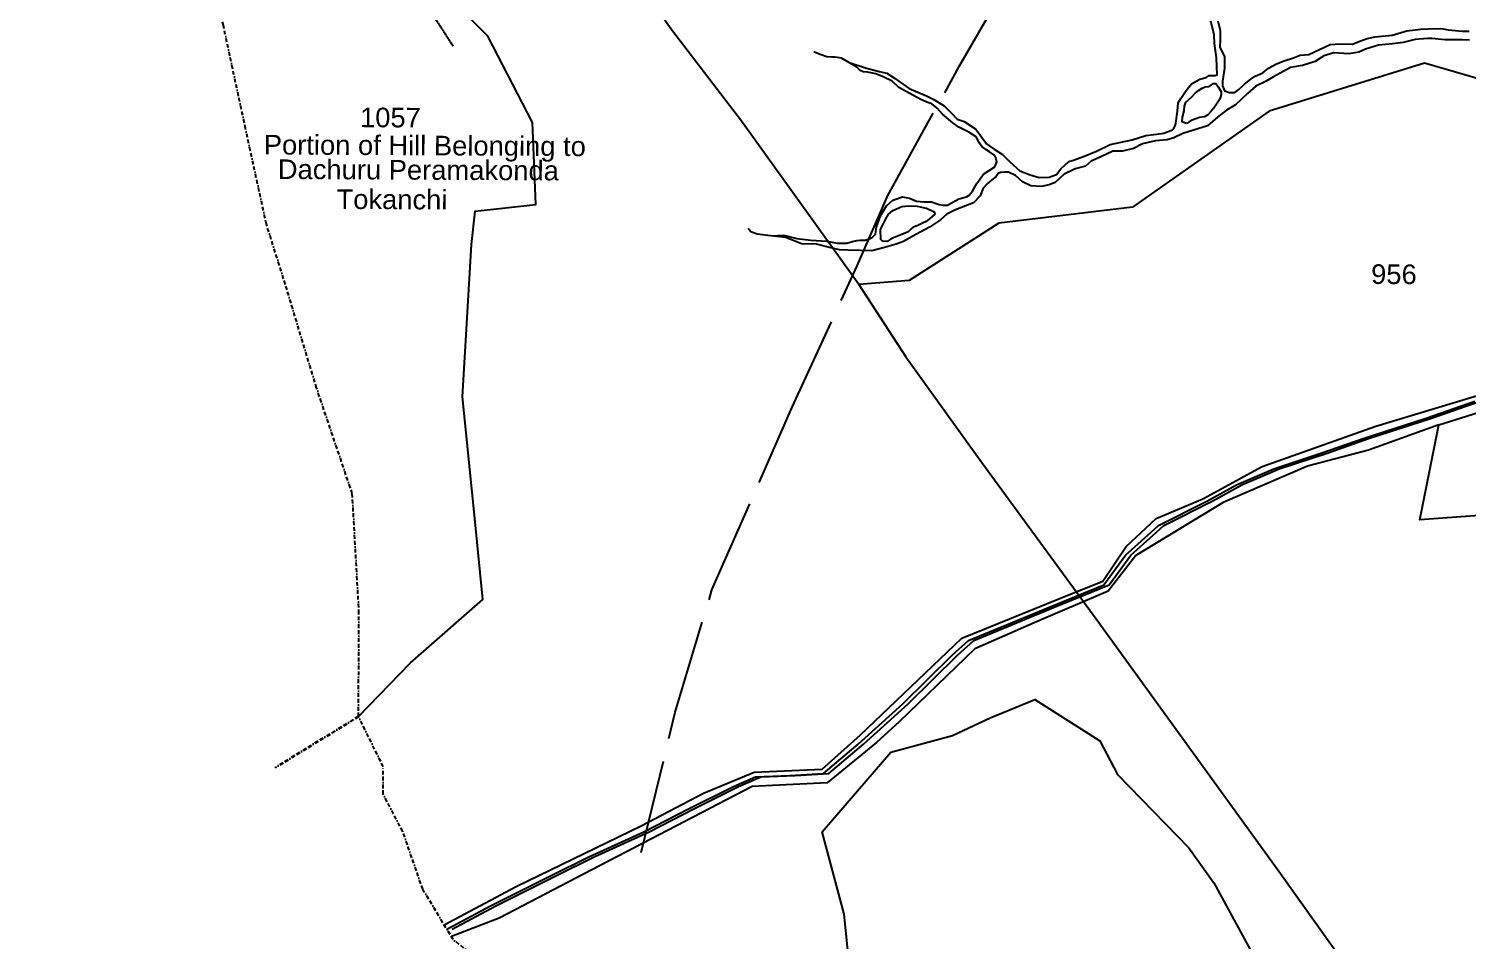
# Model space of a CAD drawing. Header units: inches. Extents: x 304037 to 460575, y 1453943 to 1639883.
# Drawn here: x 340576 to 343089, y 1588310 to 1589902 of the extents above; entities that cross this region are included whole.
import ezdxf

# ---------------------------------------------------------------- set-up
doc = ezdxf.new("R2010")
doc.units = ezdxf.units.IN
doc.header["$MEASUREMENT"] = 0
for name, pattern in [('ACAD_ISO02W100', [15, 12, -3]), ('ACAD_ISO07W100', [3, 0, -3]), ('BORDER', [1.75, 0.5, -0.25, 0.5, -0.25, 0, -0.25])]:
    doc.linetypes.add(name, pattern=pattern)
for name, color, linetype in [('CARTTRACK', 30, 'ACAD_ISO02W100'), ('HILL', 8, 'Continuous'), ('NALA', 4, 'Continuous'), ('SURVEY_BND', 7, 'Continuous'), ('SURVEY_NO', 7, 'Continuous'), ('WATER_BODY', 4, 'Continuous')]:
    doc.layers.add(name, color=color, linetype=linetype)
for name, color, linetype, lineweight in [('FOOTPATH', 150, 'ACAD_ISO07W100', 30), ('ROAD', 1, 'Continuous', 25), ('VILL_BOUNDARY', 6, 'BORDER', 30)]:
    doc.layers.add(name, color=color, linetype=linetype, lineweight=lineweight)
doc.styles.get("Standard").update_dxf_attribs({"font": 'arial.ttf'})

# ---------------------------------------------------------------- blocks, each defined once
blk = doc.blocks.new('DACHURU')
at = {"layer": 'CARTTRACK'}
blk.add_lwpolyline([(1922.39, 391.78), (1926.64, 409.71), (1931.25, 425.37), (1941.37, 448.76), (1949.58, 466.87), (1953.44, 475.88), (1962.54, 492.49), (1970.63, 506.75), (1975.22, 512.25), (1975.76, 515.14), (1974.82, 517.92), (1975.77, 525.2), (1979.9, 537.13), (1981.34, 543.62), (1987.83, 551.85), (1990.74, 557.63)], dxfattribs=at)
at = {"layer": 'FOOTPATH', "ltscale": 0.0001}
blk.add_lwpolyline([(1897.78, 494.68), (1893.21, 501.66), (1886.88, 508.24), (1872.72, 526.4), (1866.81, 536.14), (1864.85, 539.59), (1863.72, 541.13)], dxfattribs=at)
at = {"layer": 'HILL', "ltscale": 0.0001}
blk.add_lwpolyline([(1949.42, 374.04), (1948.36, 384.06), (1945.47, 394.54), (1954.22, 404.76), (1962.09, 406.95), (1966.9, 409.22), (1972.59, 411.6), (1980.89, 406.36), (1983.17, 402.08), (1992.35, 392.74), (1995.58, 388.28), (2002.43, 375.91)], dxfattribs=at)
at = {"layer": 'NALA'}
for points in [[(1948.41, 492.81), (1950.52, 492.14), (1952.25, 491.68), (1953.25, 491.48), (1954.23, 490.85), (1956.12, 489.54), (1958.32, 488.62), (1959.2, 488.18), (1960.6, 487.35), (1961.58, 486.38), (1962.27, 485.68), (1963.14, 485.35), (1964.64, 484.41), (1965.27, 483.6), (1966.03, 482.55), (1966.99, 481.87), (1968.09, 481.2), (1969, 480.24), (1970.31, 479.12), (1971.62, 478.61), (1972.79, 478.27), (1974.07, 478.33), (1974.97, 478.64), (1975.55, 479.37), (1976.57, 480.32), (1977.3, 480.55), (1978.66, 481.06), (1980.08, 481.67), (1981.83, 482.52), (1984.63, 483.14), (1986.39, 483.7), (1987.74, 483.86), (1988.66, 484.03), (1989.77, 484.43), (1989.93, 484.61), (1990.17, 485.08), (1990.22, 485.32), (1990.4, 486.83), (1990.48, 487.88), (1990.83, 488.46), (1991.16, 488.95), (1991.49, 489.48), (1992.16, 490.35), (1993.22, 490.94), (1994.03, 491.16), (1994.44, 491.41), (1995.2, 491.41), (1995.46, 491.48), (1995.34, 493.68), (1995.1, 495.49), (1995.05, 496.62), (1994.59, 498.33)], [(1995.49, 498.39), (1995.79, 497.18), (1995.8, 495.98), (1995.79, 495.03), (1996.36, 493.82), (1996.38, 492.37), (1996.12, 490.71), (1996.13, 490.09), (1996.41, 489.47), (1997.05, 489.26), (1997.71, 489.26), (1998.25, 489.64), (1998.97, 490.32), (1999.74, 490.96), (2000.29, 491.35), (2001.28, 491.8), (2002, 492.39), (2003.01, 492.95), (2004.01, 493.34), (2005.19, 493.71), (2006.04, 494.05), (2007.13, 494.17), (2009.86, 495.43), (2011.09, 495.53), (2012.73, 495.53), (2013.65, 495.91), (2014.6, 496.26), (2015.62, 496.45), (2017.79, 496.69), (2019.64, 497.26), (2021.46, 497.47), (2023.4, 497.55), (2024.28, 497.52), (2024.92, 497.42), (2026.77, 497.24), (2027.62, 497.26)], [(2027.68, 496.11), (2026.73, 496.13), (2025.59, 496.14), (2024.58, 496.14), (2023.66, 496.2), (2022.88, 496.27), (2022.41, 496.29), (2022.31, 496.29), (2020.71, 496.15), (2019.18, 495.75), (2017.85, 495.56), (2016.04, 495.39), (2014.38, 494.9), (2013.52, 494.49), (2012.27, 494.26), (2010.34, 494.38), (2009.08, 493.98), (2007.97, 493.27), (2006.36, 492.73), (2004.82, 492.47), (2002.66, 491.28), (2001.65, 490.7), (2000.42, 490.09), (1999.35, 489.13), (1997.8, 487.7), (1996.66, 487.01), (1995.54, 486.1), (1994.26, 484.99), (1993.01, 484.57), (1991.09, 483.97), (1989.94, 483.42), (1989.1, 483.16), (1987.6, 483.03), (1985.96, 482.63), (1984.82, 482.04), (1983.41, 481.7), (1982.19, 481.7), (1980.66, 480.96), (1979.42, 480.38), (1978.68, 479.75), (1977.36, 479.4), (1975.97, 478.69), (1974.83, 477.63), (1974.08, 477.35), (1973.08, 477.1), (1971.73, 477.19), (1970.64, 477.7), (1969.76, 478.5), (1968.84, 478.92), (1968.28, 478.92), (1967.85, 478.86), (1967.54, 478.73), (1967.3, 478.37), (1966.74, 477.93), (1966.12, 477.43), (1965.62, 476.85), (1965.26, 475.87), (1964.41, 475), (1962.09, 474.1), (1961, 473.54), (1960.19, 472.8), (1958.79, 471.84), (1956.6, 470.65), (1955.49, 470.02), (1954.54, 469.66), (1953.06, 469.23), (1951.46, 468.77), (1949.98, 468.82), (1948.37, 468.84), (1947.33, 468.9), (1946.05, 469.18), (1944.38, 469.59), (1942.46, 469.63), (1940.46, 470.45), (1938.16, 470.66), (1936.78, 470.83), (1935.98, 471.12), (1935.61, 471.56)], [(1938.51, 470.63), (1940.2, 470.74), (1941.86, 470.32), (1943.65, 470.12), (1945.68, 469.99), (1947.03, 469.73), (1948.24, 469.73), (1948.97, 469.95), (1949.5, 470.08), (1949.89, 470.13), (1950.59, 470.15), (1951.24, 470.36), (1951.48, 470.48), (1951.91, 470.91), (1952.03, 471.87), (1952.54, 473.26), (1953.28, 474.53), (1954.09, 475.29), (1955.32, 475.71), (1956.23, 475.55), (1957.13, 475.17), (1958.05, 475.06), (1958.66, 475.1), (1959.02, 475.1), (1960, 474.74), (1960.52, 474.65), (1961.1, 474.68), (1962.52, 475.48), (1963.52, 475.75), (1963.84, 475.98), (1964.27, 476.46), (1964.81, 477.45), (1965.67, 478.65), (1967.11, 479.6), (1967.35, 480.23), (1967.23, 480.76), (1966.97, 481.15), (1966.42, 481.53), (1965.96, 481.81), (1965.43, 482.18), (1965.13, 482.63), (1964.72, 483.43), (1963.74, 483.99), (1962.48, 484.66), (1961.71, 485.17), (1960.37, 486.29), (1959.68, 487.04), (1959, 487.59), (1958.36, 487.81), (1957.5, 488.2), (1954.78, 489.65), (1953.92, 490.47), (1952.76, 491.04), (1951.85, 491.38), (1950.75, 491.6), (1950.23, 491.64), (1949.83, 491.83), (1949.35, 492.27), (1947.42, 493.37), (1946.64, 493.49), (1946.15, 493.49), (1945.58, 493.52), (1944.82, 493.78), (1944.3, 493.98), (1943.88, 494.15)]]:
    blk.add_lwpolyline(points, dxfattribs=at)
for points in [[(1991.53, 485.25), (1991.03, 485.46), (1991.06, 486.06), (1991.28, 486.88), (1991.31, 487.47), (1991.48, 487.97), (1992.2, 488.61), (1992.67, 489.13), (1993.06, 489.48), (1993.54, 489.78), (1993.91, 489.95), (1994.45, 490), (1994.75, 490.23), (1995, 490.37), (1995.27, 490.38), (1995.59, 489.98), (1995.96, 489.39), (1995.98, 488.99), (1995.79, 488.41), (1995.04, 487.23), (1994.75, 486.9), (1994.28, 486.39), (1993.85, 486.13), (1993.24, 486.03), (1992.29, 485.71), (1991.92, 485.46), (1991.67, 485.31)], [(1953.39, 470), (1952.79, 470.03), (1952.58, 470.22), (1952.55, 471.5), (1953.15, 472.79), (1953.56, 473.5), (1954.1, 473.97), (1955.23, 474.48), (1956.09, 474.57), (1957.2, 474.53), (1957.58, 474.44), (1958.14, 474.31), (1958.38, 474.27), (1959.23, 473.91), (1959.42, 473.76), (1959.47, 473.52), (1958.78, 472.9), (1958.35, 472.58), (1957.9, 472.36), (1957.24, 472.02), (1956.71, 471.83), (1956.47, 471.61), (1956.06, 471.25), (1955.46, 470.99), (1954.72, 470.69), (1954.22, 470.45), (1953.8, 470.24)]]:
    blk.add_lwpolyline(points, close=True, dxfattribs=at)
at = {"layer": 'ROAD'}
for points in [[(1897.6, 381.86), (1903.15, 384.86), (1910.9, 388.79), (1915.68, 391.21), (1922.71, 394.44), (1928.39, 397.39), (1934.11, 400.28), (1936.92, 401.52), (1941.32, 401.72), (1945.63, 402), (1950.03, 405.78), (1955.71, 410.93), (1961.99, 417.21), (1964.08, 419.08), (1974.24, 423.34), (1981.31, 426.29), (1984.05, 430.09), (1986.92, 432.67), (1988.24, 433.88), (1994.44, 437.05), (1998.18, 439.16), (2002.96, 441.2), (2009.1, 443.27), (2014.36, 445.16), (2022.41, 447.77), (2028.58, 449.98)], [(1898.28, 381.86), (1903.83, 384.86), (1911.58, 388.79), (1916.36, 391.21), (1923.39, 394.44), (1929.06, 397.39), (1934.79, 400.28), (1937.6, 401.52), (1942, 401.72), (1946.31, 402), (1950.71, 405.78), (1956.39, 410.93), (1962.67, 417.21), (1964.76, 419.08), (1974.91, 423.34), (1981.98, 426.29), (1984.73, 430.09), (1987.59, 432.67), (1988.92, 433.88), (1995.12, 437.05), (1998.86, 439.16), (2003.64, 441.2), (2009.78, 443.27), (2015.04, 445.16), (2023.09, 447.77), (2029.26, 449.98)]]:
    blk.add_lwpolyline(points, dxfattribs=at)
at = {"layer": 'SURVEY_BND'}
for points in [[(1949.81, 464.49), (1934.72, 485.24), (1925.74, 496.84), (1917.8, 508.1), (1899.41, 538.48), (1887.27, 556.97), (1875.68, 575.8), (1868.31, 587.38), (1864.06, 594.18), (1860.93, 599.41), (1859.28, 613.83), (1857.04, 638.08)], [(1886.16, 408.95), (1892.76, 415.86), (1901.96, 423.98), (1900.84, 434.75), (1899.26, 449.85), (1900.28, 469.33), (1900.74, 473.57), (1908.47, 474.47), (1908.01, 484.94), (1902.23, 495.95), (1891.68, 506.34), (1880.89, 518.7), (1872.9, 530.33), (1864.41, 543.69), (1862.36, 546.76), (1846.05, 547.78), (1842.01, 547.68), (1839.84, 547.22)], [(2030.88, 490.59), (2021.93, 493.13), (2002.13, 486.9), (1984.74, 474.56), (1967.64, 472.4), (1956.25, 465.02), (1949.81, 464.49), (1955.85, 455.27), (1965.64, 441.83), (1980.34, 421.93), (2003.86, 389.83), (2018.31, 369.76)], [(1897.26, 382.42), (1906.44, 387.37), (1922.37, 395.19), (1930.32, 399.42), (1936.77, 402.13), (1945.45, 402.55), (1950.3, 406.93), (1963.2, 419.37), (1975.57, 424.48), (1981.19, 426.73), (1984.16, 431.2), (1987.95, 434.78), (1993.92, 437.32), (2001.48, 441.49), (2015.96, 446.71), (2031.19, 451.43), (2047.63, 456.75), (2064.56, 460.7), (2067.93, 461.43), (2082.94, 463.38)], [(2038.58, 436.12), (2021.64, 434.8), (2024, 446.96), (2034.03, 450.13), (2040.71, 452.32)], [(2024, 446.96), (2015.03, 443.68), (2007.25, 441.56), (1996.51, 436.86), (1985.4, 430.07), (1981.86, 425.46), (1972.45, 421.37), (1964.88, 418), (1955.26, 408.63), (1952.39, 405.98), (1946.11, 400.82), (1936.53, 400.27), (1916.1, 389.54), (1904.27, 383.29), (1898.18, 380.9)]]:
    blk.add_lwpolyline(points, dxfattribs=at)
at = {"layer": 'VILL_BOUNDARY', "lineweight": -3}
blk.add_lwpolyline([(1903.93, 376.2), (1898.4, 380.54), (1894.5, 386.93), (1891.89, 394.32), (1889.37, 399.05), (1889.37, 402.55), (1886.16, 408.95), (1886.16, 422.13), (1885.22, 437.43), (1880.58, 450.92), (1876.53, 464.11), (1874.06, 471.8), (1871.34, 483.97), (1868.43, 497.13), (1865.67, 508.79), (1854.85, 524.88), (1848.87, 533.93), (1841.97, 544.18)], dxfattribs=at)
at = {"layer": 'VILL_BOUNDARY'}
blk.add_lwpolyline([(1886.16, 408.95), (1875.54, 402.36)], dxfattribs=at)
at = {"layer": 'SURVEY_NO'}
for s, p in [('1057', (1885.96, 484.24)), ('Portion of Hill Belonging to', (1873.68, 480.69)), ('Dachuru Peramakonda', (1875.49, 477.57)), ('Tokanchi', (1883.01, 473.78)), ('956', (2015.26, 464.9))]:
    blk.add_text(s, height=2.5, dxfattribs=at).set_placement(p)

msp = doc.modelspace()

# ---------------------------------------------------------------- block references
at = {"layer": 'WATER_BODY', "xscale": 13.67202502436796, "yscale": 13.67202502433065, "zscale": 13.67202502438499, "rotation": 359.6973965392478}
msp.add_blockref('DACHURU', (315334.9, 1583245.7), dxfattribs=at)

doc.saveas('drawing.dxf')
